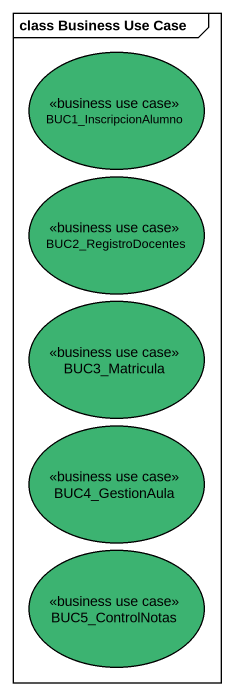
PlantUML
@startuml
mainframe class Business Use Case
usecase BUC1_InscripcionAlumno <<business use case>> #3CB371
usecase BUC2_RegistroDocentes <<business use case>> #3CB371
usecase BUC3_Matricula <<business use case>> #3CB371
usecase BUC4_GestionAula <<business use case>> #3CB371
usecase BUC5_ControlNotas <<business use case>> #3CB371
@enduml
